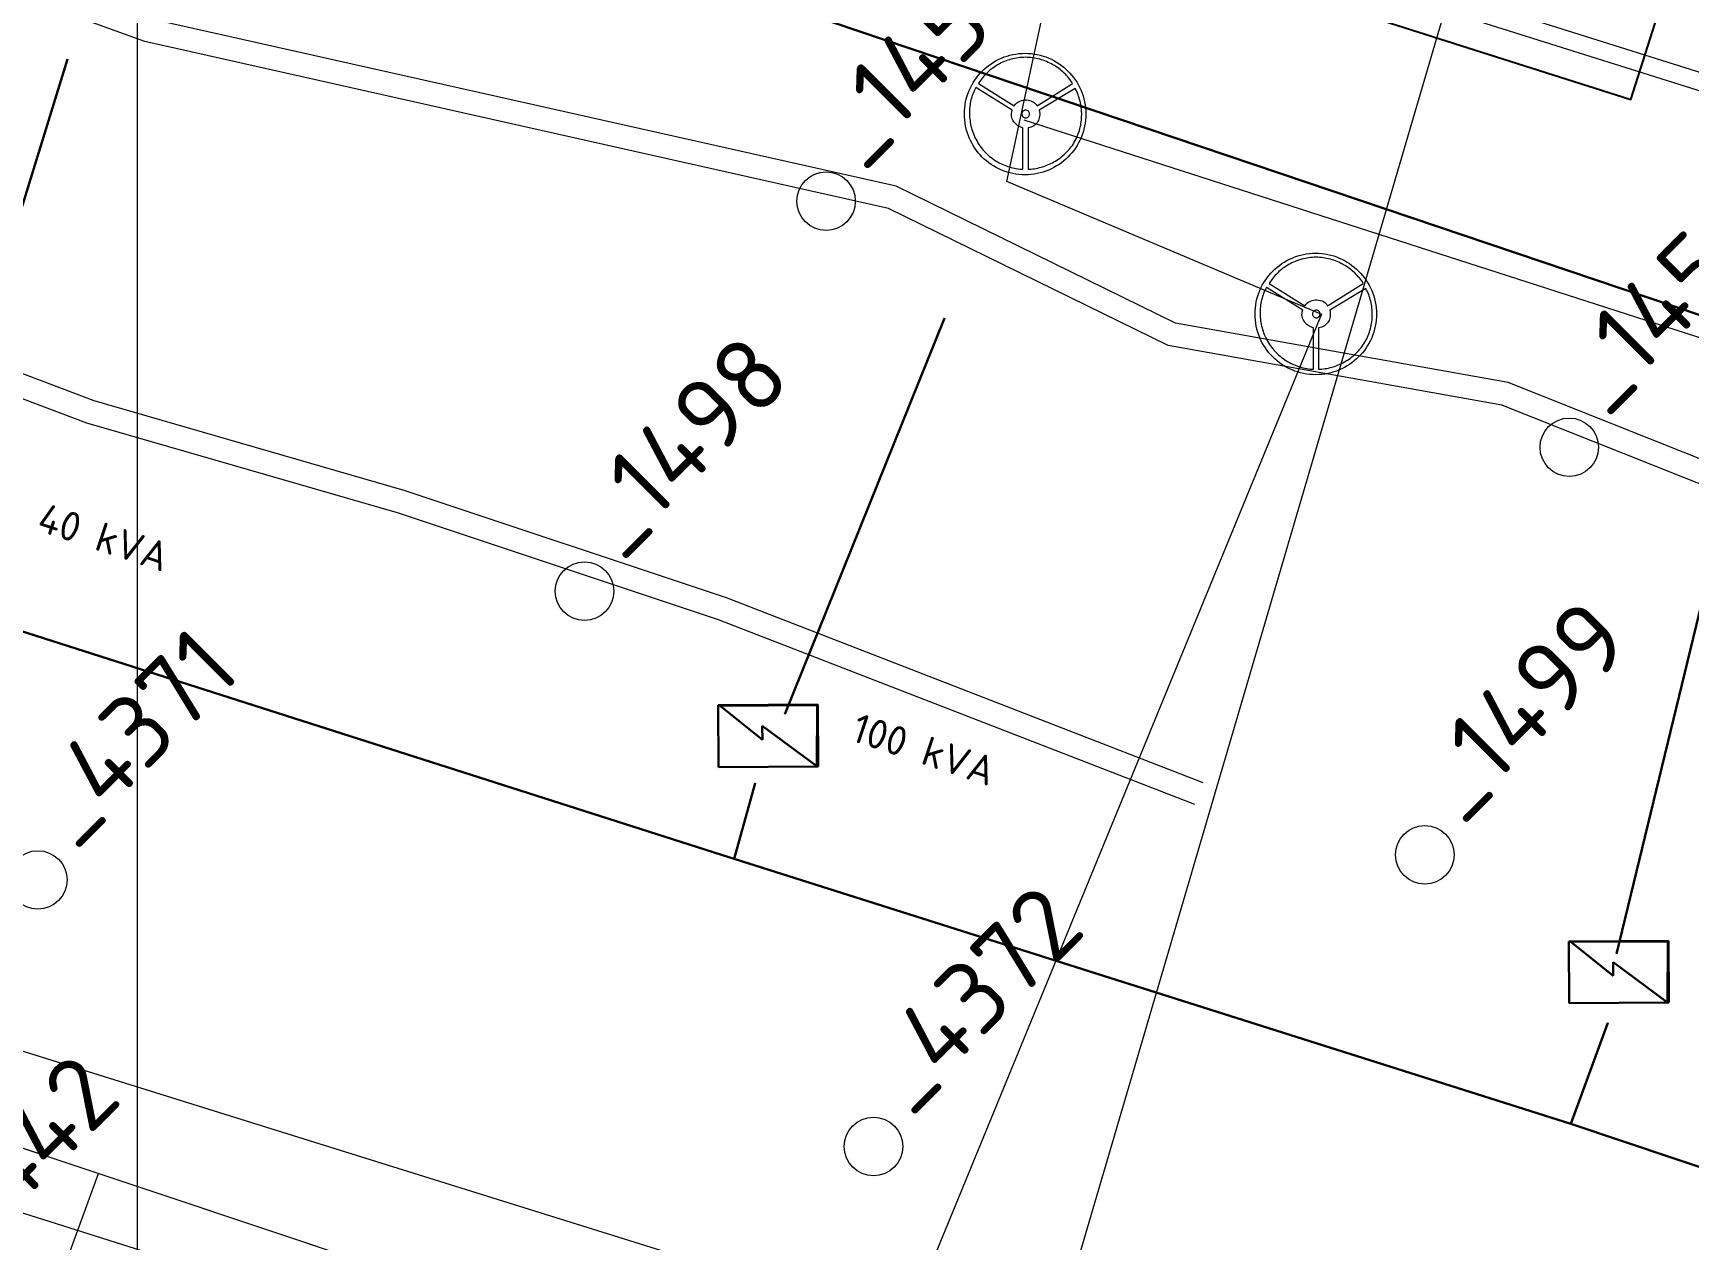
# Model space of a CAD drawing. Header units: millimetres. Extents: x 519 to 9564855, y -810 to 5021775.
# Drawn here: x 9535982.2 to 9536265.3, y 4998663.9 to 4998870.3 of the extents above; entities that cross this region are included whole.
import ezdxf

# ---------------------------------------------------------------- set-up
doc = ezdxf.new("R2010")
doc.units = ezdxf.units.MM
doc.header["$LTSCALE"] = 2
doc.header["$MEASUREMENT"] = 0
for name, color, linetype in [('GRID_PULKOVO', 7, 'Continuous'), ('OilColl&Flowlines', 3, 'Continuous'), ('OLD WELLS(dr.bfr2000)', 24, 'Continuous'), ('ROAD_GROUND', 9, 'Continuous'), ('Скважины на 2025 год _ОСМОТР', 5, 'Continuous')]:
    doc.layers.add(name, color=color, linetype=linetype)
for name, color, linetype, lineweight in [('SteamInjInfrastructure', 25, 'Continuous', 100), ('Электро', 1, 'Continuous', 30), ('Электроснаб', 1, 'Continuous', 18), ('Электроснабжене', 1, 'Continuous', 18)]:
    doc.layers.add(name, color=color, linetype=linetype, lineweight=lineweight)
doc.styles.add('92051501$0$STANDARD', font='simplex.shx')
doc.styles.add('Elect', font='isocpeur.ttf')
doc.styles.get("Standard").update_dxf_attribs({"font": 'isocpeur.ttf', "width": 0.5})
doc.linetypes.add('STM_LINE', pattern='A,0.5,-0.2,["S",92051501$0$STANDARD,S=0.1,R=0,X=-0.1,Y=-0.05],-0.05', length=0.75)
doc.linetypes.add('WTR_LINE', pattern='A,0.5,-0.2,["W",92051501$0$STANDARD,S=0.1,R=0,X=-0.1,Y=-0.05],-0.05', length=0.75)

msp = doc.modelspace()

# ---------------------------------------------------------------- linework, layer by layer
at = {"color": 5, "linetype": 'WTR_LINE', "lineweight": 0, "ltscale": 20}
for p, q in [((9536226.73783, 4998884.99399), (9536150.40934, 4998624.90711)), ((9535907.59596, 4998439.05928), (9535993.35957, 4998675.27144))]:
    msp.add_line(p, q, dxfattribs=at)
at = {"color": 5, "linetype": 'WTR_LINE', "lineweight": 0, "ltscale": 20, "const_width": 0.2}
msp.add_lwpolyline([(9536769.45, 4998437.42), (9536673.44, 4998465.42), (9536578.07, 4998495.72), (9536482.23, 4998524.33), (9536386.3, 4998552.62), (9536290.44, 4998581.15), (9536194.88, 4998610.76), (9536099.19, 4998639.91), (9536004.23, 4998671.67), (9535909.25, 4998703.38), (9535814.65, 4998736.46), (9535719.81, 4998768.66), (9535624.2, 4998798.1), (9535528.94, 4998828.78), (9535412.82, 4998866.08), (9535414.24, 4998871.19), (9535344.81, 4998893.18), (9535249.48, 4998923.38), (9535154.26, 4998953.94), (9535059.25, 4998985.18), (9534963.71, 4999014.73), (9534868.6, 4999045.64)], dxfattribs=at)
at = {"layer": 'GRID_PULKOVO', "lineweight": 0}
msp.add_line((9536000, 5010000), (9536000, 4992000), dxfattribs=at)
at = {"layer": 'OilColl&Flowlines', "lineweight": 0}
for points in [[(9536202.603, 4998822.202), (9536148.728, 4998844.938), (9536200.57027, 4999086.32153)], [(9536151.84968, 4998866.89046), (9536151.84968, 4998866.89046), (9536152.3794, 4998866.88007), (9536152.89873, 4998866.83853), (9536153.41807, 4998866.76582), (9536153.92702, 4998866.68273), (9536154.42558, 4998866.55809), (9536154.91376, 4998866.42306), (9536155.40193, 4998866.25687), (9536155.86933, 4998866.06991), (9536156.32635, 4998865.86218), (9536156.77298, 4998865.63367), (9536157.20922, 4998865.38439), (9536157.63507, 4998865.11433), (9536158.04016, 4998864.82351), (9536158.43485, 4998864.5119), (9536158.80877, 4998864.18992), (9536159.17231, 4998863.84715), (9536159.51507, 4998863.48362), (9536159.84744, 4998863.1097), (9536160.15904, 4998862.715), (9536160.44987, 4998862.30992), (9536160.71993, 4998861.88407), (9536160.96921, 4998861.44782), (9536161.19772, 4998861.0012), (9536161.41584, 4998860.54418), (9536161.6028, 4998860.06639), (9536161.76898, 4998859.5886), (9536161.90401, 4998859.09004), (9536162.01827, 4998858.59148), (9536162.11175, 4998858.08253), (9536162.18445, 4998857.56319), (9536162.226, 4998857.03347), (9536162.23639, 4998856.50375), (9536162.23639, 4998856.50375), (9536162.226, 4998855.96364), (9536162.18445, 4998855.43392), (9536162.11175, 4998854.91458), (9536162.01827, 4998854.40563), (9536161.90401, 4998853.90707), (9536161.76898, 4998853.40851), (9536161.6028, 4998852.92034), (9536161.41584, 4998852.45293), (9536161.19772, 4998851.99592), (9536160.96921, 4998851.54929), (9536160.71993, 4998851.11305), (9536160.44987, 4998850.68719), (9536160.15904, 4998850.28211), (9536159.84744, 4998849.88742), (9536159.51507, 4998849.51349), (9536159.17231, 4998849.14996), (9536158.80877, 4998848.8072), (9536158.43485, 4998848.48521), (9536158.04016, 4998848.17361), (9536157.63507, 4998847.88278), (9536157.20922, 4998847.61273), (9536156.77298, 4998847.36345), (9536156.32635, 4998847.13494), (9536155.86933, 4998846.9272), (9536155.40193, 4998846.74024), (9536154.91376, 4998846.58444), (9536154.42558, 4998846.43903), (9536153.92702, 4998846.32477), (9536153.41807, 4998846.23129), (9536152.89873, 4998846.16897), (9536152.3794, 4998846.12743), (9536151.84968, 4998846.11704), (9536151.84968, 4998846.11704), (9536151.30957, 4998846.12743), (9536150.77984, 4998846.16897), (9536150.26051, 4998846.23129), (9536149.75156, 4998846.32477), (9536149.24261, 4998846.43903), (9536148.75444, 4998846.58444), (9536148.26626, 4998846.74024), (9536147.79886, 4998846.9272), (9536147.33146, 4998847.13494), (9536146.88483, 4998847.36345), (9536146.44859, 4998847.61273), (9536146.03312, 4998847.88278), (9536145.62804, 4998848.17361), (9536145.23334, 4998848.48521), (9536144.85942, 4998848.8072), (9536144.49588, 4998849.14996), (9536144.15312, 4998849.51349), (9536143.82075, 4998849.88742), (9536143.51953, 4998850.28211), (9536143.22871, 4998850.68719), (9536142.95865, 4998851.11305), (9536142.70937, 4998851.54929), (9536142.48086, 4998851.99592), (9536142.27313, 4998852.45293), (9536142.08617, 4998852.92034), (9536141.93037, 4998853.40851), (9536141.78495, 4998853.90707), (9536141.6707, 4998854.40563), (9536141.57722, 4998854.91458), (9536141.5149, 4998855.43392), (9536141.47335, 4998855.96364), (9536141.46297, 4998856.50375), (9536141.46297, 4998856.50375), (9536141.47335, 4998857.03347), (9536141.5149, 4998857.56319), (9536141.57722, 4998858.08253), (9536141.6707, 4998858.59148), (9536141.78495, 4998859.09004), (9536141.93037, 4998859.5886), (9536142.08617, 4998860.06639), (9536142.27313, 4998860.54418), (9536142.48086, 4998861.0012), (9536142.70937, 4998861.44782), (9536142.95865, 4998861.88407), (9536143.22871, 4998862.30992), (9536143.51953, 4998862.715), (9536143.82075, 4998863.1097), (9536144.15312, 4998863.48362), (9536144.49588, 4998863.84715), (9536144.85942, 4998864.18992), (9536145.23334, 4998864.5119), (9536145.62804, 4998864.82351), (9536146.03312, 4998865.11433), (9536146.44859, 4998865.38439), (9536146.88483, 4998865.63367), (9536147.33146, 4998865.86218), (9536147.79886, 4998866.06991), (9536148.26626, 4998866.25687), (9536148.75444, 4998866.42306), (9536149.24261, 4998866.55809), (9536149.75156, 4998866.68273), (9536150.26051, 4998866.76582), (9536150.77984, 4998866.83853), (9536151.30957, 4998866.88007), (9536151.84968, 4998866.89046)], [(9536149.98007, 4998857.92673), (9536149.98007, 4998857.92673), (9536150.1878, 4998858.17601), (9536150.4267, 4998858.39413), (9536150.68636, 4998858.57071), (9536150.94603, 4998858.70573), (9536151.22647, 4998858.79921), (9536151.5173, 4998858.87192), (9536151.80813, 4998858.90308), (9536152.09896, 4998858.90308), (9536152.3794, 4998858.87192), (9536152.65984, 4998858.8096), (9536152.91951, 4998858.72651), (9536153.1584, 4998858.61225), (9536153.38691, 4998858.47723), (9536153.57387, 4998858.31104), (9536153.74006, 4998858.13446), (9536153.87508, 4998857.92673), (9536159.9617, 4998861.73865), (9536159.9617, 4998861.73865), (9536159.81628, 4998861.97755), (9536159.6501, 4998862.20605), (9536159.48391, 4998862.43456), (9536159.30733, 4998862.66307), (9536159.12037, 4998862.88119), (9536158.93341, 4998863.09931), (9536158.72568, 4998863.30705), (9536158.51794, 4998863.51478), (9536158.29982, 4998863.71213), (9536158.0817, 4998863.90947), (9536157.84281, 4998864.09644), (9536157.60391, 4998864.27301), (9536157.36502, 4998864.44958), (9536157.11574, 4998864.61577), (9536156.85607, 4998864.78196), (9536156.5964, 4998864.92737), (9536156.32635, 4998865.07279), (9536156.05629, 4998865.2182), (9536155.77585, 4998865.34284), (9536155.49541, 4998865.46748), (9536155.21497, 4998865.58174), (9536154.92414, 4998865.6856), (9536154.63331, 4998865.77908), (9536154.34249, 4998865.86218), (9536154.04127, 4998865.94527), (9536153.74006, 4998866.00759), (9536153.43884, 4998866.06991), (9536153.12724, 4998866.12184), (9536152.82603, 4998866.153), (9536152.51443, 4998866.18416), (9536152.20282, 4998866.19455), (9536151.89122, 4998866.20494), (9536151.89122, 4998866.20494), (9536151.57962, 4998866.19455), (9536151.26802, 4998866.18416), (9536150.95642, 4998866.153), (9536150.64482, 4998866.12184), (9536150.3436, 4998866.06991), (9536150.04239, 4998866.01798), (9536149.74117, 4998865.95566), (9536149.45035, 4998865.88295), (9536149.14913, 4998865.78947), (9536148.86869, 4998865.69599), (9536148.57786, 4998865.60251), (9536148.29742, 4998865.48825), (9536148.02737, 4998865.36361), (9536147.75731, 4998865.23897), (9536147.48726, 4998865.10395), (9536147.22759, 4998864.95853), (9536146.96792, 4998864.81312), (9536146.71864, 4998864.64693), (9536146.46936, 4998864.48074), (9536146.23047, 4998864.31456), (9536146.00196, 4998864.1276), (9536145.77345, 4998863.94063), (9536145.55533, 4998863.75367), (9536145.33721, 4998863.54594), (9536145.12947, 4998863.33821), (9536144.93213, 4998863.13047), (9536144.74517, 4998862.91235), (9536144.55821, 4998862.68384), (9536144.38163, 4998862.45534), (9536144.20506, 4998862.22683), (9536144.04926, 4998861.98793), (9536143.89346, 4998861.73865), (9536149.98007, 4998857.92673)], [(9536151.44459, 4998854.11481), (9536151.44459, 4998854.11481), (9536151.2057, 4998854.1979), (9536150.97719, 4998854.29138), (9536150.74868, 4998854.41602), (9536150.54095, 4998854.55105), (9536150.3436, 4998854.70685), (9536150.16703, 4998854.87304), (9536150.00084, 4998855.06), (9536149.86581, 4998855.25735), (9536149.74117, 4998855.46508), (9536149.63731, 4998855.6832), (9536149.5646, 4998855.91171), (9536149.51267, 4998856.1506), (9536149.49189, 4998856.39988), (9536149.50228, 4998856.64916), (9536149.54383, 4998856.89845), (9536149.61653, 4998857.15811), (9536143.41567, 4998861.05313), (9536143.41567, 4998861.05313), (9536143.28064, 4998860.80385), (9536143.156, 4998860.55457), (9536143.04175, 4998860.2949), (9536142.93788, 4998860.03523), (9536142.83401, 4998859.76518), (9536142.74053, 4998859.48474), (9536142.65744, 4998859.21468), (9536142.58473, 4998858.92385), (9536142.52241, 4998858.64341), (9536142.47048, 4998858.35258), (9536142.41854, 4998858.06176), (9536142.38738, 4998857.77093), (9536142.35622, 4998857.46971), (9536142.33545, 4998857.1685), (9536142.32506, 4998856.86729), (9536142.32506, 4998856.56607), (9536142.33545, 4998856.26486), (9536142.35622, 4998855.96364), (9536142.377, 4998855.65204), (9536142.41854, 4998855.35083), (9536142.46009, 4998855.04961), (9536142.52241, 4998854.7484), (9536142.58473, 4998854.44718), (9536142.65744, 4998854.14597), (9536142.74053, 4998853.84475), (9536142.83401, 4998853.55392), (9536142.93788, 4998853.2631), (9536143.05213, 4998852.97227), (9536143.17677, 4998852.68144), (9536143.3118, 4998852.401), (9536143.45721, 4998852.12056), (9536143.61301, 4998851.84012), (9536143.61301, 4998851.84012), (9536143.76882, 4998851.57006), (9536143.94539, 4998851.3104), (9536144.11158, 4998851.05073), (9536144.29854, 4998850.80145), (9536144.49588, 4998850.56255), (9536144.69323, 4998850.32366), (9536144.89058, 4998850.09515), (9536145.1087, 4998849.87703), (9536145.31643, 4998849.66929), (9536145.54494, 4998849.46156), (9536145.77345, 4998849.26421), (9536146.01234, 4998849.07725), (9536146.25124, 4998848.89029), (9536146.49013, 4998848.7241), (9536146.73941, 4998848.55792), (9536146.99908, 4998848.40212), (9536147.24836, 4998848.24632), (9536147.51842, 4998848.11129), (9536147.77809, 4998847.97626), (9536148.04814, 4998847.85162), (9536148.31819, 4998847.73737), (9536148.59864, 4998847.6335), (9536148.86869, 4998847.52963), (9536149.14913, 4998847.44654), (9536149.43996, 4998847.36345), (9536149.7204, 4998847.29074), (9536150.00084, 4998847.22842), (9536150.29167, 4998847.17648), (9536150.5825, 4998847.12455), (9536150.86294, 4998847.09339), (9536151.15377, 4998847.07262), (9536151.44459, 4998847.05184), (9536151.44459, 4998854.11481)], [(9536154.23862, 4998857.15811), (9536154.23862, 4998857.15811), (9536154.30094, 4998856.88806), (9536154.3321, 4998856.618), (9536154.3321, 4998856.35834), (9536154.31133, 4998856.10906), (9536154.26978, 4998855.85977), (9536154.20746, 4998855.62088), (9536154.11398, 4998855.40276), (9536154.01011, 4998855.19502), (9536153.87508, 4998854.99768), (9536153.7089, 4998854.81072), (9536153.53232, 4998854.65492), (9536153.33498, 4998854.49912), (9536153.11685, 4998854.37447), (9536152.87796, 4998854.27061), (9536152.61829, 4998854.17713), (9536152.33785, 4998854.11481), (9536152.33785, 4998847.05184), (9536152.33785, 4998847.05184), (9536152.61829, 4998847.06223), (9536152.89873, 4998847.083), (9536153.17917, 4998847.11416), (9536153.45962, 4998847.15571), (9536153.74006, 4998847.20764), (9536154.0205, 4998847.25958), (9536154.30094, 4998847.33228), (9536154.58138, 4998847.40499), (9536154.86182, 4998847.48809), (9536155.14226, 4998847.58157), (9536155.4227, 4998847.68543), (9536155.69276, 4998847.7893), (9536155.96281, 4998847.91394), (9536156.23287, 4998848.03858), (9536156.50292, 4998848.17361), (9536156.76259, 4998848.31902), (9536157.02226, 4998848.46444), (9536157.28193, 4998848.63062), (9536157.53121, 4998848.79681), (9536157.78049, 4998848.97339), (9536158.01938, 4998849.14996), (9536158.25828, 4998849.34731), (9536158.48678, 4998849.54465), (9536158.71529, 4998849.75239), (9536158.93341, 4998849.96012), (9536159.14115, 4998850.18863), (9536159.34888, 4998850.41714), (9536159.54623, 4998850.65603), (9536159.73319, 4998850.89493), (9536159.92015, 4998851.14421), (9536160.08634, 4998851.40388), (9536160.25252, 4998851.67393), (9536160.25252, 4998851.67393), (9536160.40833, 4998851.95437), (9536160.55374, 4998852.23481), (9536160.68877, 4998852.52564), (9536160.81341, 4998852.80608), (9536160.91727, 4998853.09691), (9536161.02114, 4998853.39812), (9536161.11462, 4998853.68895), (9536161.19772, 4998853.97978), (9536161.27042, 4998854.28099), (9536161.34313, 4998854.58221), (9536161.39506, 4998854.87304), (9536161.43661, 4998855.17425), (9536161.46777, 4998855.47547), (9536161.49893, 4998855.77668), (9536161.50932, 4998856.06751), (9536161.5197, 4998856.36872), (9536161.5197, 4998856.66994), (9536161.49893, 4998856.96077), (9536161.47816, 4998857.25159), (9536161.447, 4998857.55281), (9536161.41584, 4998857.84364), (9536161.3639, 4998858.12408), (9536161.31197, 4998858.4149), (9536161.23926, 4998858.69535), (9536161.16656, 4998858.97579), (9536161.08346, 4998859.25623), (9536160.98998, 4998859.53667), (9536160.8965, 4998859.80672), (9536160.78225, 4998860.06639), (9536160.66799, 4998860.33645), (9536160.54335, 4998860.59611), (9536160.40833, 4998860.8454), (9536154.23862, 4998857.15811)], [(9536151.93277, 4998857.15811), (9536151.93277, 4998857.15811), (9536151.79774, 4998857.14773), (9536151.6731, 4998857.10618), (9536151.56923, 4998857.04386), (9536151.46537, 4998856.97115), (9536151.39266, 4998856.86729), (9536151.33034, 4998856.76342), (9536151.28879, 4998856.63878), (9536151.27841, 4998856.50375), (9536151.27841, 4998856.50375), (9536151.28879, 4998856.36872), (9536151.33034, 4998856.25447), (9536151.39266, 4998856.14022), (9536151.46537, 4998856.04674), (9536151.56923, 4998855.96364), (9536151.6731, 4998855.91171), (9536151.79774, 4998855.87016), (9536151.93277, 4998855.85977), (9536151.93277, 4998855.85977), (9536152.0678, 4998855.87016), (9536152.18205, 4998855.91171), (9536152.2963, 4998855.96364), (9536152.38978, 4998856.04674), (9536152.47288, 4998856.14022), (9536152.52481, 4998856.25447), (9536152.56636, 4998856.36872), (9536152.57675, 4998856.50375), (9536152.57675, 4998856.50375), (9536152.56636, 4998856.63878), (9536152.52481, 4998856.76342), (9536152.47288, 4998856.86729), (9536152.38978, 4998856.97115), (9536152.2963, 4998857.04386), (9536152.18205, 4998857.10618), (9536152.0678, 4998857.14773), (9536151.93277, 4998857.15811)], [(9536849.17394, 4998630.74739), (9536151.67459, 4998855.45405)], [(9536201.54538, 4998832.68684), (9536201.54538, 4998832.68684), (9536202.0751, 4998832.67645), (9536202.59444, 4998832.63491), (9536203.11377, 4998832.5622), (9536203.62272, 4998832.4791), (9536204.12128, 4998832.35446), (9536204.60946, 4998832.21944), (9536205.09764, 4998832.05325), (9536205.56504, 4998831.86629), (9536206.02205, 4998831.65855), (9536206.46868, 4998831.43005), (9536206.90492, 4998831.18077), (9536207.33078, 4998830.91071), (9536207.73586, 4998830.61988), (9536208.13055, 4998830.30828), (9536208.50448, 4998829.98629), (9536208.86801, 4998829.64353), (9536209.21077, 4998829.28), (9536209.54315, 4998828.90608), (9536209.85475, 4998828.51138), (9536210.14558, 4998828.1063), (9536210.41563, 4998827.68044), (9536210.66491, 4998827.2442), (9536210.89342, 4998826.79757), (9536211.11154, 4998826.34056), (9536211.2985, 4998825.86277), (9536211.46469, 4998825.38498), (9536211.59972, 4998824.88642), (9536211.71397, 4998824.38786), (9536211.80745, 4998823.87891), (9536211.88016, 4998823.35957), (9536211.9217, 4998822.82985), (9536211.93209, 4998822.30013), (9536211.93209, 4998822.30013), (9536211.9217, 4998821.76002), (9536211.88016, 4998821.2303), (9536211.80745, 4998820.71096), (9536211.71397, 4998820.20201), (9536211.59972, 4998819.70345), (9536211.46469, 4998819.20489), (9536211.2985, 4998818.71671), (9536211.11154, 4998818.24931), (9536210.89342, 4998817.7923), (9536210.66491, 4998817.34567), (9536210.41563, 4998816.90943), (9536210.14558, 4998816.48357), (9536209.85475, 4998816.07849), (9536209.54315, 4998815.68379), (9536209.21077, 4998815.30987), (9536208.86801, 4998814.94634), (9536208.50448, 4998814.60358), (9536208.13055, 4998814.28159), (9536207.73586, 4998813.96999), (9536207.33078, 4998813.67916), (9536206.90492, 4998813.4091), (9536206.46868, 4998813.15982), (9536206.02205, 4998812.93132), (9536205.56504, 4998812.72358), (9536205.09764, 4998812.53662), (9536204.60946, 4998812.38082), (9536204.12128, 4998812.23541), (9536203.62272, 4998812.12115), (9536203.11377, 4998812.02767), (9536202.59444, 4998811.96535), (9536202.0751, 4998811.9238), (9536201.54538, 4998811.91342), (9536201.54538, 4998811.91342), (9536201.00527, 4998811.9238), (9536200.47555, 4998811.96535), (9536199.95621, 4998812.02767), (9536199.44726, 4998812.12115), (9536198.93832, 4998812.23541), (9536198.45014, 4998812.38082), (9536197.96197, 4998812.53662), (9536197.49456, 4998812.72358), (9536197.02716, 4998812.93132), (9536196.58053, 4998813.15982), (9536196.14429, 4998813.4091), (9536195.72882, 4998813.67916), (9536195.32374, 4998813.96999), (9536194.92905, 4998814.28159), (9536194.55512, 4998814.60358), (9536194.19159, 4998814.94634), (9536193.84883, 4998815.30987), (9536193.51645, 4998815.68379), (9536193.21524, 4998816.07849), (9536192.92441, 4998816.48357), (9536192.65436, 4998816.90943), (9536192.40508, 4998817.34567), (9536192.17657, 4998817.7923), (9536191.96883, 4998818.24931), (9536191.78187, 4998818.71671), (9536191.62607, 4998819.20489), (9536191.48066, 4998819.70345), (9536191.3664, 4998820.20201), (9536191.27292, 4998820.71096), (9536191.2106, 4998821.2303), (9536191.16906, 4998821.76002), (9536191.15867, 4998822.30013), (9536191.15867, 4998822.30013), (9536191.16906, 4998822.82985), (9536191.2106, 4998823.35957), (9536191.27292, 4998823.87891), (9536191.3664, 4998824.38786), (9536191.48066, 4998824.88642), (9536191.62607, 4998825.38498), (9536191.78187, 4998825.86277), (9536191.96883, 4998826.34056), (9536192.17657, 4998826.79757), (9536192.40508, 4998827.2442), (9536192.65436, 4998827.68044), (9536192.92441, 4998828.1063), (9536193.21524, 4998828.51138), (9536193.51645, 4998828.90608), (9536193.84883, 4998829.28), (9536194.19159, 4998829.64353), (9536194.55512, 4998829.98629), (9536194.92905, 4998830.30828), (9536195.32374, 4998830.61988), (9536195.72882, 4998830.91071), (9536196.14429, 4998831.18077), (9536196.58053, 4998831.43005), (9536197.02716, 4998831.65855), (9536197.49456, 4998831.86629), (9536197.96197, 4998832.05325), (9536198.45014, 4998832.21944), (9536198.93832, 4998832.35446), (9536199.44726, 4998832.4791), (9536199.95621, 4998832.5622), (9536200.47555, 4998832.63491), (9536201.00527, 4998832.67645), (9536201.54538, 4998832.68684)], [(9536199.67577, 4998823.72311), (9536199.67577, 4998823.72311), (9536199.88351, 4998823.97239), (9536200.1224, 4998824.19051), (9536200.38207, 4998824.36708), (9536200.64174, 4998824.50211), (9536200.92218, 4998824.59559), (9536201.21301, 4998824.6683), (9536201.50383, 4998824.69946), (9536201.79466, 4998824.69946), (9536202.0751, 4998824.6683), (9536202.35554, 4998824.60598), (9536202.61521, 4998824.52288), (9536202.85411, 4998824.40863), (9536203.08261, 4998824.2736), (9536203.26957, 4998824.10742), (9536203.43576, 4998823.93084), (9536203.57079, 4998823.72311), (9536209.6574, 4998827.53503), (9536209.6574, 4998827.53503), (9536209.51199, 4998827.77393), (9536209.3458, 4998828.00243), (9536209.17961, 4998828.23094), (9536209.00304, 4998828.45945), (9536208.81608, 4998828.67757), (9536208.62912, 4998828.89569), (9536208.42138, 4998829.10342), (9536208.21365, 4998829.31116), (9536207.99553, 4998829.50851), (9536207.77741, 4998829.70585), (9536207.53851, 4998829.89281), (9536207.29962, 4998830.06939), (9536207.06072, 4998830.24596), (9536206.81144, 4998830.41215), (9536206.55177, 4998830.57834), (9536206.29211, 4998830.72375), (9536206.02205, 4998830.86916), (9536205.752, 4998831.01458), (9536205.47156, 4998831.13922), (9536205.19112, 4998831.26386), (9536204.91067, 4998831.37811), (9536204.61985, 4998831.48198), (9536204.32902, 4998831.57546), (9536204.03819, 4998831.65855), (9536203.73698, 4998831.74165), (9536203.43576, 4998831.80397), (9536203.13455, 4998831.86629), (9536202.82295, 4998831.91822), (9536202.52173, 4998831.94938), (9536202.21013, 4998831.98054), (9536201.89853, 4998831.99093), (9536201.58693, 4998832.00132), (9536201.58693, 4998832.00132), (9536201.27533, 4998831.99093), (9536200.96372, 4998831.98054), (9536200.65212, 4998831.94938), (9536200.34052, 4998831.91822), (9536200.03931, 4998831.86629), (9536199.73809, 4998831.81436), (9536199.43688, 4998831.75204), (9536199.14605, 4998831.67933), (9536198.84484, 4998831.58585), (9536198.56439, 4998831.49237), (9536198.27357, 4998831.39889), (9536197.99313, 4998831.28463), (9536197.72307, 4998831.15999), (9536197.45302, 4998831.03535), (9536197.18296, 4998830.90032), (9536196.92329, 4998830.75491), (9536196.66363, 4998830.6095), (9536196.41435, 4998830.44331), (9536196.16506, 4998830.27712), (9536195.92617, 4998830.11093), (9536195.69766, 4998829.92397), (9536195.46915, 4998829.73701), (9536195.25103, 4998829.55005), (9536195.03291, 4998829.34232), (9536194.82518, 4998829.13458), (9536194.62783, 4998828.92685), (9536194.44087, 4998828.70873), (9536194.25391, 4998828.48022), (9536194.07734, 4998828.25171), (9536193.90076, 4998828.02321), (9536193.74496, 4998827.78431), (9536193.58916, 4998827.53503), (9536199.67577, 4998823.72311)], [(9536201.1403, 4998819.91119), (9536201.1403, 4998819.91119), (9536200.9014, 4998819.99428), (9536200.6729, 4998820.08776), (9536200.44439, 4998820.2124), (9536200.23665, 4998820.34743), (9536200.03931, 4998820.50323), (9536199.86273, 4998820.66942), (9536199.69655, 4998820.85638), (9536199.56152, 4998821.05372), (9536199.43688, 4998821.26146), (9536199.33301, 4998821.47958), (9536199.2603, 4998821.70809), (9536199.20837, 4998821.94698), (9536199.1876, 4998822.19626), (9536199.19798, 4998822.44554), (9536199.23953, 4998822.69482), (9536199.31224, 4998822.95449), (9536193.11137, 4998826.84951), (9536193.11137, 4998826.84951), (9536192.97634, 4998826.60023), (9536192.8517, 4998826.35095), (9536192.73745, 4998826.09128), (9536192.63358, 4998825.83161), (9536192.52972, 4998825.56156), (9536192.43624, 4998825.28111), (9536192.35314, 4998825.01106), (9536192.28043, 4998824.72023), (9536192.21811, 4998824.43979), (9536192.16618, 4998824.14896), (9536192.11425, 4998823.85814), (9536192.08309, 4998823.56731), (9536192.05193, 4998823.26609), (9536192.03115, 4998822.96488), (9536192.02077, 4998822.66366), (9536192.02077, 4998822.36245), (9536192.03115, 4998822.06123), (9536192.05193, 4998821.76002), (9536192.0727, 4998821.44842), (9536192.11425, 4998821.1472), (9536192.15579, 4998820.84599), (9536192.21811, 4998820.54477), (9536192.28043, 4998820.24356), (9536192.35314, 4998819.94235), (9536192.43624, 4998819.64113), (9536192.52972, 4998819.3503), (9536192.63358, 4998819.05947), (9536192.74784, 4998818.76865), (9536192.87248, 4998818.47782), (9536193.0075, 4998818.19738), (9536193.15292, 4998817.91694), (9536193.30872, 4998817.6365), (9536193.30872, 4998817.6365), (9536193.46452, 4998817.36644), (9536193.64109, 4998817.10677), (9536193.80728, 4998816.84711), (9536193.99424, 4998816.59782), (9536194.19159, 4998816.35893), (9536194.38894, 4998816.12004), (9536194.58628, 4998815.89153), (9536194.80441, 4998815.67341), (9536195.01214, 4998815.46567), (9536195.24065, 4998815.25794), (9536195.46915, 4998815.06059), (9536195.70805, 4998814.87363), (9536195.94694, 4998814.68667), (9536196.18584, 4998814.52048), (9536196.43512, 4998814.3543), (9536196.69479, 4998814.19849), (9536196.94407, 4998814.04269), (9536197.21412, 4998813.90767), (9536197.47379, 4998813.77264), (9536197.74384, 4998813.648), (9536198.0139, 4998813.53374), (9536198.29434, 4998813.42988), (9536198.56439, 4998813.32601), (9536198.84484, 4998813.24292), (9536199.13566, 4998813.15982), (9536199.4161, 4998813.08712), (9536199.69655, 4998813.0248), (9536199.98737, 4998812.97286), (9536200.2782, 4998812.92093), (9536200.55864, 4998812.88977), (9536200.84947, 4998812.869), (9536201.1403, 4998812.84822), (9536201.1403, 4998819.91119)], [(9536203.93432, 4998822.95449), (9536203.93432, 4998822.95449), (9536203.99664, 4998822.68444), (9536204.0278, 4998822.41438), (9536204.0278, 4998822.15471), (9536204.00703, 4998821.90543), (9536203.96548, 4998821.65615), (9536203.90316, 4998821.41726), (9536203.80968, 4998821.19914), (9536203.70582, 4998820.9914), (9536203.57079, 4998820.79406), (9536203.4046, 4998820.60709), (9536203.22803, 4998820.45129), (9536203.03068, 4998820.29549), (9536202.81256, 4998820.17085), (9536202.57366, 4998820.06699), (9536202.314, 4998819.97351), (9536202.03356, 4998819.91119), (9536202.03356, 4998812.84822), (9536202.03356, 4998812.84822), (9536202.314, 4998812.85861), (9536202.59444, 4998812.87938), (9536202.87488, 4998812.91054), (9536203.15532, 4998812.95209), (9536203.43576, 4998813.00402), (9536203.7162, 4998813.05596), (9536203.99664, 4998813.12866), (9536204.27709, 4998813.20137), (9536204.55753, 4998813.28446), (9536204.83797, 4998813.37794), (9536205.11841, 4998813.48181), (9536205.38846, 4998813.58568), (9536205.65852, 4998813.71032), (9536205.92857, 4998813.83496), (9536206.19863, 4998813.96999), (9536206.45829, 4998814.1154), (9536206.71796, 4998814.26081), (9536206.97763, 4998814.427), (9536207.22691, 4998814.59319), (9536207.47619, 4998814.76976), (9536207.71509, 4998814.94634), (9536207.95398, 4998815.14369), (9536208.18249, 4998815.34103), (9536208.411, 4998815.54877), (9536208.62912, 4998815.7565), (9536208.83685, 4998815.98501), (9536209.04459, 4998816.21352), (9536209.24193, 4998816.45241), (9536209.42889, 4998816.6913), (9536209.61585, 4998816.94059), (9536209.78204, 4998817.20025), (9536209.94823, 4998817.47031), (9536209.94823, 4998817.47031), (9536210.10403, 4998817.75075), (9536210.24944, 4998818.03119), (9536210.38447, 4998818.32202), (9536210.50911, 4998818.60246), (9536210.61298, 4998818.89329), (9536210.71685, 4998819.1945), (9536210.81033, 4998819.48533), (9536210.89342, 4998819.77616), (9536210.96613, 4998820.07737), (9536211.03883, 4998820.37859), (9536211.09077, 4998820.66942), (9536211.13231, 4998820.97063), (9536211.16347, 4998821.27184), (9536211.19463, 4998821.57306), (9536211.20502, 4998821.86389), (9536211.21541, 4998822.1651), (9536211.21541, 4998822.46632), (9536211.19463, 4998822.75714), (9536211.17386, 4998823.04797), (9536211.1427, 4998823.34919), (9536211.11154, 4998823.64001), (9536211.05961, 4998823.92046), (9536211.00767, 4998824.21128), (9536210.93497, 4998824.49172), (9536210.86226, 4998824.77217), (9536210.77917, 4998825.05261), (9536210.68569, 4998825.33305), (9536210.59221, 4998825.6031), (9536210.47795, 4998825.86277), (9536210.3637, 4998826.13282), (9536210.23906, 4998826.39249), (9536210.10403, 4998826.64177), (9536203.93432, 4998822.95449)], [(9536202.50513, 4998822.24331), (9536088.14234, 4998543.78429)], [(9536201.62847, 4998822.95449), (9536201.62847, 4998822.95449), (9536201.49345, 4998822.9441), (9536201.36881, 4998822.90256), (9536201.26494, 4998822.84024), (9536201.16107, 4998822.76753), (9536201.08837, 4998822.66366), (9536201.02604, 4998822.5598), (9536200.9845, 4998822.43516), (9536200.97411, 4998822.30013), (9536200.97411, 4998822.30013), (9536200.9845, 4998822.1651), (9536201.02604, 4998822.05085), (9536201.08837, 4998821.93659), (9536201.16107, 4998821.84311), (9536201.26494, 4998821.76002), (9536201.36881, 4998821.70809), (9536201.49345, 4998821.66654), (9536201.62847, 4998821.65615), (9536201.62847, 4998821.65615), (9536201.7635, 4998821.66654), (9536201.87776, 4998821.70809), (9536201.99201, 4998821.76002), (9536202.08549, 4998821.84311), (9536202.16858, 4998821.93659), (9536202.22052, 4998822.05085), (9536202.26206, 4998822.1651), (9536202.27245, 4998822.30013), (9536202.27245, 4998822.30013), (9536202.26206, 4998822.43516), (9536202.22052, 4998822.5598), (9536202.16858, 4998822.66366), (9536202.08549, 4998822.76753), (9536201.99201, 4998822.84024), (9536201.87776, 4998822.90256), (9536201.7635, 4998822.9441), (9536201.62847, 4998822.95449)]]:
    msp.add_lwpolyline(points, dxfattribs=at)
at = {"layer": 'OilColl&Flowlines', "lineweight": 0, "ltscale": 50, "const_width": 0.2}
msp.add_lwpolyline([(9536688.96127, 4998545.88806), (9536603.80597, 4998501.56452), (9535792.34994, 4998754.93432)], dxfattribs=at)
at = {"layer": 'OLD WELLS(dr.bfr2000)', "lineweight": 0}
for centre in [(9536117.8, 4998841.6), (9536244.9, 4998799.5), (9536076.5, 4998774.9), (9536220.2, 4998729.8), (9535983, 4998725.5), (9536125.9, 4998679.9)]:
    msp.add_circle(centre, 5, dxfattribs=at)
at = {"layer": 'ROAD_GROUND', "lineweight": 0}
for points in [[(9535735.34603, 4999006.41982), (9535897.56916, 4998959.88296), (9535991.02239, 4998930.20254), (9536072.3267, 4998921.80209), (9536315.70082, 4998845.27312), (9536368.2627, 4998831.28326), (9536569.77871, 4998762.04733)], [(9535741.5607, 4999007.75802), (9535898.437, 4998962.755), (9535991.637, 4998933.155), (9536072.937, 4998924.755), (9536316.537, 4998848.155), (9536369.137, 4998834.155), (9536570.75351, 4998764.88454)], [(9536550.68935, 4998698.67657), (9536517.14351, 4998714.05618), (9536449.32948, 4998730.99886), (9536389.88939, 4998748.93158), (9536328.89098, 4998772.1192), (9536276.37587, 4998793.86126), (9536234.47213, 4998810.56642), (9536177.53344, 4998820.733), (9536129.81305, 4998844.1662), (9536002.44911, 4998872.74853), (9535936.11277, 4998896.69996), (9535697.45964, 4998976.27686)], [(9536549.02233, 4998695.04049), (9536515.81387, 4998710.26542), (9536448.26641, 4998727.1415), (9536388.59947, 4998745.14267), (9536327.41494, 4998768.40104), (9536274.89461, 4998790.14563), (9536233.36867, 4998806.70018), (9536176.27589, 4998816.89428), (9536128.47507, 4998840.36698), (9536001.32751, 4998868.90075), (9535934.84749, 4998892.90535), (9535693.7251, 4998973.3056)], [(9536182.29602, 4998742.13615), (9536100.77349, 4998773.77933), (9536045.68013, 4998792.13204), (9535992.62721, 4998807.42603), (9535925.29081, 4998832.916), (9535865.09628, 4998846.17073), (9535722.41464, 4998889.79375), (9535636.41831, 4998912.30223)], [(9536180.84862, 4998738.4072), (9536099.41689, 4998770.01513), (9536044.49355, 4998788.31122), (9535991.36307, 4998803.62756), (9535924.14664, 4998829.07212), (9535864.07981, 4998842.29872), (9535721.32302, 4998885.94473), (9535635.40548, 4998908.43258)]]:
    msp.add_lwpolyline(points, dxfattribs=at)
at = {"layer": 'SteamInjInfrastructure', "color": 6, "linetype": 'STM_LINE', "lineweight": 0, "ltscale": 15}
msp.add_line((9536324.48887, 4998559.9923, 0), (9535939.4933, 4998681.40636, 0), dxfattribs=at)
at = {"layer": 'Скважины на 2025 год _ОСМОТР', "color": 0, "linetype": 'ByBlock', "lineweight": -2, "ltscale": 50}
msp.add_lwpolyline([(9536179.17978, 4998883.26498), (9536255.40243, 4998858.97285), (9536273.62153, 4998916.13984), (9536197.39888, 4998940.43197)], close=True, dxfattribs=at)
at = {"layer": 'Электро'}
for p, q in [((9536645.62099, 4998694.36219, 0), (9535952.86743, 4998928.28055, 0)), ((9535988.08168, 4998865.9022, 0), (9535965.64652, 4998793.24183, 0)), ((9536138.04149, 4998821.59017, 0), (9536110.75332, 4998753.8292, 0)), ((9536269.47501, 4998780.96054, 0), (9536252.9434, 4998712.85341, 0)), ((9536099.34757, 4998755.37751, 0), (9536116.396, 4998755.48185, 0)), ((9536099.41227, 4998744.80516, 0), (9536099.34757, 4998755.37751, 0)), ((9536116.29875, 4998755.3834, 0), (9536099.70315, 4998755.28184, 0)), ((9536099.70315, 4998755.28184, 0), (9536106.91493, 4998749.4546, 0)), ((9536116.22505, 4998744.94094, 0), (9536116.29875, 4998755.3834, 0)), ((9536116.396, 4998755.48185, 0), (9536116.4607, 4998744.9095, 0)), ((9536106.91493, 4998749.4546, 0), (9536106.90039, 4998751.82983, 0)), ((9536106.90039, 4998751.82983, 0), (9536116.22505, 4998744.94094, 0)), ((9536116.4607, 4998744.9095, 0), (9536099.41227, 4998744.80516, 0)), ((9536105.64909, 4998742.04993, 0), (9536102.08238, 4998729.13692, 0)), ((9536244.82567, 4998714.99263, 0), (9536261.8741, 4998715.09697, 0)), ((9536244.89037, 4998704.42028, 0), (9536244.82567, 4998714.99263, 0)), ((9536261.77685, 4998714.99852, 0), (9536245.18125, 4998714.89695, 0)), ((9536245.18125, 4998714.89695, 0), (9536252.39303, 4998709.06972, 0)), ((9536261.70316, 4998704.55606, 0), (9536261.77685, 4998714.99852, 0)), ((9536261.8741, 4998715.09697, 0), (9536261.9388, 4998704.52462, 0)), ((9536252.39303, 4998709.06972, 0), (9536252.37849, 4998711.44495, 0)), ((9536252.37849, 4998711.44495, 0), (9536261.70316, 4998704.55606, 0)), ((9536261.9388, 4998704.52462, 0), (9536244.89037, 4998704.42028, 0)), ((9536251.48504, 4998701.07415, 0), (9536245.13435, 4998683.80326, 0))]:
    msp.add_line(p, q, dxfattribs=at)
at = {"layer": 'Электро', "ltscale": 0.05}
for p, q in [((9536099.94137, 4998729.81541, 0), (9535932.95474, 4998783.13706, 0)), ((9536245.13435, 4998683.80326, 0), (9536099.94137, 4998729.81541, 0)), ((9536289.19563, 4998669.00805, 0), (9536245.13435, 4998683.80326, 0))]:
    msp.add_line(p, q, dxfattribs=at)
at = {"layer": 'Электроснаб', "color": 1, "lineweight": 0}
for p, q in [((9536645.62099, 4998694.36219, 0), (9535952.86743, 4998928.28055, 0)), ((9535988.08168, 4998865.9022, 0), (9535965.64652, 4998793.24183, 0)), ((9536138.04149, 4998821.59017, 0), (9536110.75332, 4998753.8292, 0)), ((9536269.47501, 4998780.96054, 0), (9536252.9434, 4998712.85341, 0)), ((9536099.34757, 4998755.37751, 0), (9536116.396, 4998755.48185, 0)), ((9536099.41227, 4998744.80516, 0), (9536099.34757, 4998755.37751, 0)), ((9536116.29875, 4998755.3834, 0), (9536099.70315, 4998755.28184, 0)), ((9536099.70315, 4998755.28184, 0), (9536106.91493, 4998749.4546, 0)), ((9536116.22505, 4998744.94094, 0), (9536116.29875, 4998755.3834, 0)), ((9536116.396, 4998755.48185, 0), (9536116.4607, 4998744.9095, 0)), ((9536106.91493, 4998749.4546, 0), (9536106.90039, 4998751.82983, 0)), ((9536106.90039, 4998751.82983, 0), (9536116.22505, 4998744.94094, 0)), ((9536116.4607, 4998744.9095, 0), (9536099.41227, 4998744.80516, 0)), ((9536105.64909, 4998742.04993, 0), (9536102.08238, 4998729.13692, 0)), ((9536244.82567, 4998714.99263, 0), (9536261.8741, 4998715.09697, 0)), ((9536244.89037, 4998704.42028, 0), (9536244.82567, 4998714.99263, 0)), ((9536261.77685, 4998714.99852, 0), (9536245.18125, 4998714.89695, 0)), ((9536245.18125, 4998714.89695, 0), (9536252.39303, 4998709.06972, 0)), ((9536261.70316, 4998704.55606, 0), (9536261.77685, 4998714.99852, 0)), ((9536261.8741, 4998715.09697, 0), (9536261.9388, 4998704.52462, 0)), ((9536252.39303, 4998709.06972, 0), (9536252.37849, 4998711.44495, 0)), ((9536252.37849, 4998711.44495, 0), (9536261.70316, 4998704.55606, 0)), ((9536261.9388, 4998704.52462, 0), (9536244.89037, 4998704.42028, 0)), ((9536251.48504, 4998701.07415, 0), (9536245.13435, 4998683.80326, 0))]:
    msp.add_line(p, q, dxfattribs=at)
at = {"layer": 'Электроснаб', "color": 1, "lineweight": 0, "ltscale": 0.05}
for p, q in [((9536099.94137, 4998729.81541, 0), (9535932.95474, 4998783.13706, 0)), ((9536245.13435, 4998683.80326, 0), (9536099.94137, 4998729.81541, 0)), ((9536289.19563, 4998669.00805, 0), (9536245.13435, 4998683.80326, 0))]:
    msp.add_line(p, q, dxfattribs=at)
at = {"layer": 'Электроснабжене', "color": 1, "lineweight": 0}
for p, q in [((9536645.62099, 4998694.36219, 0), (9535952.86743, 4998928.28055, 0)), ((9535988.08168, 4998865.9022, 0), (9535965.64652, 4998793.24183, 0)), ((9536138.04149, 4998821.59017, 0), (9536110.75332, 4998753.8292, 0)), ((9536269.47501, 4998780.96054, 0), (9536252.9434, 4998712.85341, 0)), ((9536099.34757, 4998755.37751, 0), (9536116.396, 4998755.48185, 0)), ((9536099.41227, 4998744.80516, 0), (9536099.34757, 4998755.37751, 0)), ((9536116.29875, 4998755.3834, 0), (9536099.70315, 4998755.28184, 0)), ((9536099.70315, 4998755.28184, 0), (9536106.91493, 4998749.4546, 0)), ((9536116.22505, 4998744.94094, 0), (9536116.29875, 4998755.3834, 0)), ((9536116.396, 4998755.48185, 0), (9536116.4607, 4998744.9095, 0)), ((9536106.91493, 4998749.4546, 0), (9536106.90039, 4998751.82983, 0)), ((9536106.90039, 4998751.82983, 0), (9536116.22505, 4998744.94094, 0)), ((9536116.4607, 4998744.9095, 0), (9536099.41227, 4998744.80516, 0)), ((9536105.64909, 4998742.04993, 0), (9536102.08238, 4998729.13692, 0)), ((9536244.82567, 4998714.99263, 0), (9536261.8741, 4998715.09697, 0)), ((9536244.89037, 4998704.42028, 0), (9536244.82567, 4998714.99263, 0)), ((9536261.77685, 4998714.99852, 0), (9536245.18125, 4998714.89695, 0)), ((9536245.18125, 4998714.89695, 0), (9536252.39303, 4998709.06972, 0)), ((9536261.70316, 4998704.55606, 0), (9536261.77685, 4998714.99852, 0)), ((9536261.8741, 4998715.09697, 0), (9536261.9388, 4998704.52462, 0)), ((9536252.39303, 4998709.06972, 0), (9536252.37849, 4998711.44495, 0)), ((9536252.37849, 4998711.44495, 0), (9536261.70316, 4998704.55606, 0)), ((9536261.9388, 4998704.52462, 0), (9536244.89037, 4998704.42028, 0)), ((9536251.48504, 4998701.07415, 0), (9536245.13435, 4998683.80326, 0))]:
    msp.add_line(p, q, dxfattribs=at)
at = {"layer": 'Электроснабжене', "color": 1, "lineweight": 0, "ltscale": 0.05}
for p, q in [((9536099.94137, 4998729.81541, 0), (9535932.95474, 4998783.13706, 0)), ((9536245.13435, 4998683.80326, 0), (9536099.94137, 4998729.81541, 0)), ((9536289.19563, 4998669.00805, 0), (9536245.13435, 4998683.80326, 0))]:
    msp.add_line(p, q, dxfattribs=at)

# ---------------------------------------------------------------- texts
at = {"layer": 'OLD WELLS(dr.bfr2000)', "lineweight": 0, "style": 'Elect'}
for s, p in [(' _1457', (9536117.8, 4998841.6)), (' _1458', (9536244.9, 4998799.5)), (' _1498', (9536076.5, 4998774.9)), (' _1499', (9536220.2, 4998729.8)), (' _4371', (9535983, 4998725.5)), (' _4372', (9536125.9, 4998679.9)), (' _4442', (9535960.2, 4998650.1))]:
    msp.add_text(s, height=12.5, rotation=44.9999999, dxfattribs=at).set_placement(p)
at = {"layer": 'Электро'}
for s, p in [('40 kVA', (9535982.57852, 4998785.34883, -0.00006)), ('100 kVA', (9536121.82834, 4998749.38736, -0.00006))]:
    msp.add_text(s, height=5, rotation=341.691556, dxfattribs=at).set_placement(p)
at = {"layer": 'Электроснаб', "color": 1, "lineweight": 0}
for s, p in [('40 kVA', (9535982.57852, 4998785.34883, -0.00006)), ('100 kVA', (9536121.82834, 4998749.38736, -0.00006))]:
    msp.add_text(s, height=5, rotation=341.691556, dxfattribs=at).set_placement(p)
at = {"layer": 'Электроснабжене', "color": 1, "lineweight": 0}
for s, p in [('40 kVA', (9535982.57852, 4998785.34883, -0.00006)), ('100 kVA', (9536121.82834, 4998749.38736, -0.00006))]:
    msp.add_text(s, height=5, rotation=341.691556, dxfattribs=at).set_placement(p)

doc.saveas('drawing.dxf')
